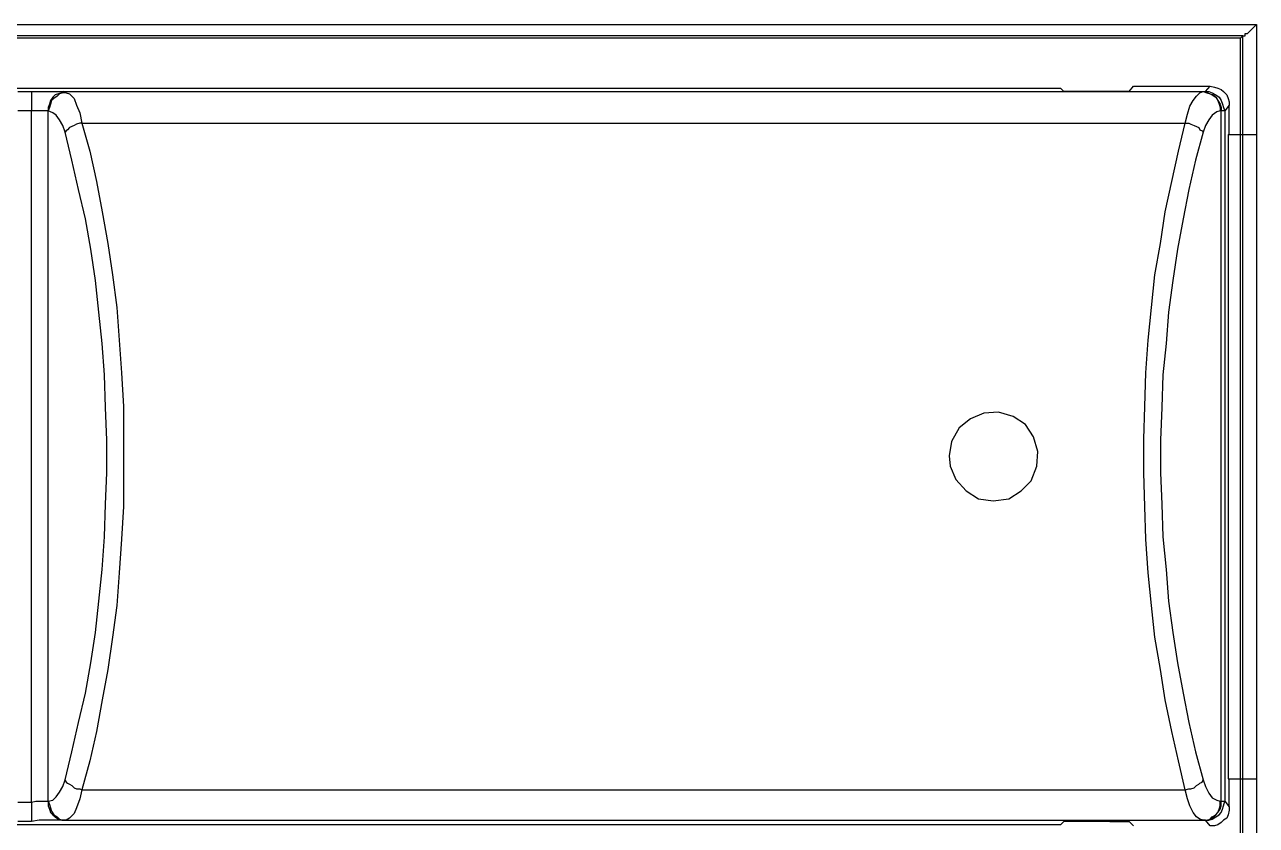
# Model space of a CAD drawing. Header units: centimetres. Extents: x -9.3 to 8.8, y -8.1 to 9.2.
# Drawn here: x -5.013 to -3.08, y 5.432 to 6.689 of the extents above; entities that cross this region are included whole.
import ezdxf

# ---------------------------------------------------------------- set-up
doc = ezdxf.new("R2010")
doc.units = ezdxf.units.CM
doc.header["$MEASUREMENT"] = 0
doc.layers.add('Camada 1', color=7, linetype='Continuous')

msp = doc.modelspace()

# ---------------------------------------------------------------- linework, layer by layer
at = {"layer": 'Camada 1', "color": 250, "lineweight": 25}
for points in [[(-6.94621, 6.68867), (-6.94621, 6.68867), (-3.07975, 6.68867), (-3.07975, 6.68867)], [(-6.94621, 6.68867), (-6.94621, 6.68867), (-3.07975, 6.68867), (-3.07975, 6.68867)], [(-3.10092, 6.67103), (-3.10092, 6.67103), (-6.92856, 6.67103), (-6.92856, 6.67103)], [(-3.10092, 6.67103), (-3.10092, 6.67103), (-6.92856, 6.67103), (-6.92856, 6.67103)], [(-3.10445, 6.6675), (-3.10445, 6.6675), (-3.10092, 6.67103), (-3.10092, 6.67103)], [(-3.10445, 6.6675), (-3.10445, 6.6675), (-3.10092, 6.67103), (-3.10092, 6.67103)], [(-3.10092, -0.43744), (-3.10092, -0.43744), (-3.10092, 6.67103), (-3.10092, 6.67103)], [(-3.10092, -0.43744), (-3.10092, -0.43744), (-3.10092, 6.67103), (-3.10092, 6.67103)], [(-3.07975, 6.68867), (-3.07975, 6.68867), (-3.07975, -0.45508), (-3.07975, -0.45508)], [(-3.07975, 6.68867), (-3.07975, 6.68867), (-3.07975, -0.45508), (-3.07975, -0.45508)], [(-3.10445, 6.6675), (-3.10445, 6.6675), (-6.92503, 6.6675), (-6.92503, 6.6675)], [(-3.10445, 6.6675), (-3.10445, 6.6675), (-6.92503, 6.6675), (-6.92503, 6.6675)], [(-3.10445, -0.43392), (-3.10445, -0.43392), (-3.10445, 6.6675), (-3.10445, 6.6675)], [(-3.10445, -0.43392), (-3.10445, -0.43392), (-3.10445, 6.6675), (-3.10445, 6.6675)], [(-3.27953, 6.5835), (-3.27953, 6.5835), (-3.27244, 6.59232), (-3.27244, 6.59232)], [(-3.27244, 6.59232), (-3.27244, 6.59232), (-3.15242, 6.59232), (-3.15242, 6.59232)], [(-3.15951, 6.5835), (-3.15951, 6.5835), (-3.15242, 6.59232), (-3.15242, 6.59232)], [(-6.64051, 6.5888), (-6.64051, 6.5888), (-3.3872, 6.5888), (-3.3872, 6.5888)], [(-5.02356, 6.5835), (-5.02356, 6.5835), (-5.00239, 6.5835), (-5.00239, 6.5835)], [(-5.00239, 6.5835), (-5.00239, 6.5835), (-4.9512, 6.5835), (-4.9512, 6.5835)], [(-5.00239, 6.5835), (-5.00239, 6.5835), (-5.00239, 6.55348), (-5.00239, 6.55348)], [(-4.9512, 6.5835), (-4.9512, 6.5835), (-3.16301, 6.5835), (-3.16301, 6.5835)], [(-4.9512, 6.5835), (-4.9512, 6.5835), (-4.94767, 6.58174), (-4.94767, 6.58174)], [(-3.38191, 6.5835), (-3.38191, 6.5835), (-3.3872, 6.5888), (-3.3872, 6.5888)], [(-3.30955, 6.5835), (-3.30955, 6.5835), (-3.38191, 6.5835), (-3.38191, 6.5835)], [(-3.27953, 6.5835), (-3.27953, 6.5835), (-3.30955, 6.5835), (-3.30955, 6.5835)], [(-3.16301, 6.5835), (-3.16301, 6.5835), (-3.16124, 6.5835), (-3.16124, 6.5835)], [(-3.16124, 6.5835), (-3.16124, 6.5835), (-3.15951, 6.5835), (-3.15951, 6.5835)], [(-3.1224, 6.5623), (-3.1224, 6.5623), (-3.12946, 6.55348), (-3.12946, 6.55348)], [(-3.1224, 6.51644), (-3.1224, 6.51644), (-3.1224, 6.5623), (-3.1224, 6.5623)], [(-5.00239, 6.55348), (-5.00239, 6.55348), (-5.02356, 6.55348), (-5.02356, 6.55348)], [(-5.00239, 5.46788), (-5.00239, 5.46788), (-5.00239, 6.55348), (-5.00239, 6.55348)], [(-4.9759, 6.55348), (-4.9759, 6.55348), (-5.00239, 6.55348), (-5.00239, 6.55348)], [(-4.9759, 5.46964), (-4.9759, 5.46964), (-4.9759, 6.55348), (-4.9759, 6.55348)], [(-4.9759, 6.55348), (-4.9759, 6.55348), (-4.9759, 6.55348), (-4.9759, 6.55348)], [(-3.13478, 6.55348), (-3.13478, 6.55348), (-3.13651, 6.55348), (-3.13651, 6.55348)], [(-3.13478, 5.46964), (-3.13478, 5.46964), (-3.13478, 6.55348), (-3.13478, 6.55348)], [(-3.12946, 6.55348), (-3.12946, 6.55348), (-3.13478, 6.55348), (-3.13478, 6.55348)], [(-3.12946, 6.55348), (-3.12946, 6.55348), (-3.12946, 5.46964), (-3.12946, 5.46964)], [(-4.92294, 6.53408), (-4.92294, 6.53408), (-3.19126, 6.53408), (-3.19126, 6.53408)], [(-3.12417, 6.51644), (-3.12417, 6.51644), (-3.12417, 5.50496), (-3.12417, 5.50496)], [(-3.12417, 6.51644), (-3.12417, 6.51644), (-3.07975, 6.51644), (-3.07975, 6.51644)], [(-3.12417, 5.50496), (-3.12417, 5.50496), (-3.07975, 5.50496), (-3.07975, 5.50496)], [(-3.1224, 5.46082), (-3.1224, 5.46082), (-3.1224, 5.50496), (-3.1224, 5.50496)], [(-4.92294, 5.48732), (-4.92294, 5.48732), (-3.19126, 5.48732), (-3.19126, 5.48732)], [(-5.02356, 5.46788), (-5.02356, 5.46788), (-5.00239, 5.46788), (-5.00239, 5.46788)], [(-5.00239, 5.46788), (-5.00239, 5.46788), (-5.00239, 5.43789), (-5.00239, 5.43789)], [(-4.9759, 5.46964), (-4.9759, 5.46964), (-4.9759, 5.46964), (-4.9759, 5.46964)], [(-3.13651, 5.46964), (-3.13651, 5.46964), (-3.13478, 5.46964), (-3.13478, 5.46964)], [(-3.13478, 5.46964), (-3.13478, 5.46964), (-3.12946, 5.46964), (-3.12946, 5.46964)], [(-3.12946, 5.46964), (-3.12946, 5.46964), (-3.1224, 5.46082), (-3.1224, 5.46082)], [(-3.3872, 5.43257), (-3.3872, 5.43257), (-6.64051, 5.43257), (-6.64051, 5.43257)], [(-5.00239, 5.43789), (-5.00239, 5.43789), (-5.02356, 5.43789), (-5.02356, 5.43789)], [(-4.9512, 5.43966), (-4.9512, 5.43966), (-3.16301, 5.43966), (-3.16301, 5.43966)], [(-4.94767, 5.43966), (-4.94767, 5.43966), (-4.9512, 5.43966), (-4.9512, 5.43966)], [(-3.38191, 5.43789), (-3.38191, 5.43789), (-3.3872, 5.43257), (-3.3872, 5.43257)], [(-3.30955, 5.43789), (-3.30955, 5.43789), (-3.38191, 5.43789), (-3.38191, 5.43789)], [(-3.30955, 5.43789), (-3.30955, 5.43789), (-3.27953, 5.43789), (-3.27953, 5.43789)], [(-3.27244, 5.4308), (-3.27244, 5.4308), (-3.27953, 5.43789), (-3.27953, 5.43789)], [(-3.16124, 5.43966), (-3.16124, 5.43966), (-3.16301, 5.43966), (-3.16301, 5.43966)], [(-3.15951, 5.43966), (-3.15951, 5.43966), (-3.16124, 5.43966), (-3.16124, 5.43966)], [(-3.15242, 5.4308), (-3.15242, 5.4308), (-3.15951, 5.43966), (-3.15951, 5.43966)]]:
    msp.add_open_spline(points, degree=3, dxfattribs=at)
for points, knots in [([(-3.10092, 6.67103), (-3.10092, 6.67103), (-3.09739, 6.67103), (-3.09739, 6.67103), (-3.09739, 6.67103), (-3.09739, 6.67456), (-3.09739, 6.67456), (-3.09739, 6.67456), (-3.09386, 6.67456), (-3.09386, 6.67456), (-3.09386, 6.67456), (-3.09033, 6.67808), (-3.09033, 6.67808), (-3.09033, 6.67808), (-3.08681, 6.68161), (-3.08681, 6.68161), (-3.08681, 6.68161), (-3.08328, 6.68514), (-3.08328, 6.68514), (-3.08328, 6.68514), (-3.07975, 6.68867), (-3.07975, 6.68867)], [0, 0, 0, 0, 0.1428571, 0.1428571, 0.1428571, 0.2857143, 0.2857143, 0.2857143, 0.4285714, 0.4285714, 0.4285714, 0.5714286, 0.5714286, 0.5714286, 0.7142857, 0.7142857, 0.7142857, 0.8571429, 0.8571429, 0.8571429, 1, 1, 1, 1]), ([(-3.10092, 6.67103), (-3.10092, 6.67103), (-3.09739, 6.67103), (-3.09739, 6.67103), (-3.09739, 6.67103), (-3.09739, 6.67456), (-3.09739, 6.67456), (-3.09739, 6.67456), (-3.09386, 6.67456), (-3.09386, 6.67456), (-3.09386, 6.67456), (-3.09033, 6.67808), (-3.09033, 6.67808), (-3.09033, 6.67808), (-3.08681, 6.68161), (-3.08681, 6.68161), (-3.08681, 6.68161), (-3.08328, 6.68514), (-3.08328, 6.68514), (-3.08328, 6.68514), (-3.07975, 6.68867), (-3.07975, 6.68867)], [0, 0, 0, 0, 0.1428571, 0.1428571, 0.1428571, 0.2857143, 0.2857143, 0.2857143, 0.4285714, 0.4285714, 0.4285714, 0.5714286, 0.5714286, 0.5714286, 0.7142857, 0.7142857, 0.7142857, 0.8571429, 0.8571429, 0.8571429, 1, 1, 1, 1]), ([(-3.15242, 6.59232), (-3.15242, 6.59232), (-3.14537, 6.59056), (-3.14537, 6.59056), (-3.14537, 6.59056), (-3.14008, 6.5888), (-3.14008, 6.5888), (-3.14008, 6.5888), (-3.13478, 6.58703), (-3.13478, 6.58703), (-3.13478, 6.58703), (-3.13126, 6.5835), (-3.13126, 6.5835), (-3.13126, 6.5835), (-3.12596, 6.57821), (-3.12596, 6.57821), (-3.12596, 6.57821), (-3.12417, 6.57292), (-3.12417, 6.57292), (-3.12417, 6.57292), (-3.1224, 6.56763), (-3.1224, 6.56763), (-3.1224, 6.56763), (-3.1224, 6.5623), (-3.1224, 6.5623)], [0, 0, 0, 0, 0.125, 0.125, 0.125, 0.25, 0.25, 0.25, 0.375, 0.375, 0.375, 0.5, 0.5, 0.5, 0.625, 0.625, 0.625, 0.75, 0.75, 0.75, 0.875, 0.875, 0.875, 1, 1, 1, 1]), ([(-4.9512, 6.5835), (-4.9512, 6.5835), (-4.95473, 6.58174), (-4.95473, 6.58174), (-4.95473, 6.58174), (-4.96002, 6.57998), (-4.96002, 6.57998), (-4.96002, 6.57998), (-4.96531, 6.57821), (-4.96531, 6.57821), (-4.96531, 6.57821), (-4.96884, 6.57468), (-4.96884, 6.57468), (-4.96884, 6.57468), (-4.97237, 6.56939), (-4.97237, 6.56939), (-4.97237, 6.56939), (-4.97413, 6.56407), (-4.97413, 6.56407), (-4.97413, 6.56407), (-4.9759, 6.55877), (-4.9759, 6.55877), (-4.9759, 6.55877), (-4.9759, 6.55348), (-4.9759, 6.55348)], [0, 0, 0, 0, 0.125, 0.125, 0.125, 0.25, 0.25, 0.25, 0.375, 0.375, 0.375, 0.5, 0.5, 0.5, 0.625, 0.625, 0.625, 0.75, 0.75, 0.75, 0.875, 0.875, 0.875, 1, 1, 1, 1]), ([(-4.94767, 6.58174), (-4.94767, 6.58174), (-4.95297, 6.58174), (-4.95297, 6.58174), (-4.95297, 6.58174), (-4.95826, 6.57998), (-4.95826, 6.57998), (-4.95826, 6.57998), (-4.96179, 6.57645), (-4.96179, 6.57645), (-4.96179, 6.57645), (-4.96708, 6.57292), (-4.96708, 6.57292), (-4.96708, 6.57292), (-4.9706, 6.56939), (-4.9706, 6.56939), (-4.9706, 6.56939), (-4.97237, 6.56407), (-4.97237, 6.56407), (-4.97237, 6.56407), (-4.97413, 6.55877), (-4.97413, 6.55877), (-4.97413, 6.55877), (-4.9759, 6.55348), (-4.9759, 6.55348)], [0, 0, 0, 0, 0.125, 0.125, 0.125, 0.25, 0.25, 0.25, 0.375, 0.375, 0.375, 0.5, 0.5, 0.5, 0.625, 0.625, 0.625, 0.75, 0.75, 0.75, 0.875, 0.875, 0.875, 1, 1, 1, 1]), ([(-4.94767, 6.58174), (-4.94767, 6.58174), (-4.94235, 6.57998), (-4.94235, 6.57998), (-4.94235, 6.57998), (-4.93529, 6.57292), (-4.93529, 6.57292), (-4.93529, 6.57292), (-4.93176, 6.5623), (-4.93176, 6.5623), (-4.93176, 6.5623), (-4.92647, 6.54996), (-4.92647, 6.54996), (-4.92647, 6.54996), (-4.92294, 6.53408), (-4.92294, 6.53408)], [0, 0, 0, 0, 0.2, 0.2, 0.2, 0.4, 0.4, 0.4, 0.6, 0.6, 0.6, 0.8, 0.8, 0.8, 1, 1, 1, 1]), ([(-3.19126, 6.53408), (-3.19126, 6.53408), (-3.18774, 6.54819), (-3.18774, 6.54819), (-3.18774, 6.54819), (-3.18421, 6.56054), (-3.18421, 6.56054), (-3.18421, 6.56054), (-3.17892, 6.56939), (-3.17892, 6.56939), (-3.17892, 6.56939), (-3.17363, 6.57645), (-3.17363, 6.57645), (-3.17363, 6.57645), (-3.16833, 6.58174), (-3.16833, 6.58174), (-3.16833, 6.58174), (-3.16301, 6.5835), (-3.16301, 6.5835)], [0, 0, 0, 0, 0.1666667, 0.1666667, 0.1666667, 0.3333333, 0.3333333, 0.3333333, 0.5, 0.5, 0.5, 0.6666667, 0.6666667, 0.6666667, 0.8333333, 0.8333333, 0.8333333, 1, 1, 1, 1]), ([(-3.16301, 6.5835), (-3.16301, 6.5835), (-3.15771, 6.58174), (-3.15771, 6.58174), (-3.15771, 6.58174), (-3.15242, 6.57998), (-3.15242, 6.57998), (-3.15242, 6.57998), (-3.1489, 6.57821), (-3.1489, 6.57821), (-3.1489, 6.57821), (-3.1436, 6.57468), (-3.1436, 6.57468), (-3.1436, 6.57468), (-3.14008, 6.56939), (-3.14008, 6.56939), (-3.14008, 6.56939), (-3.13831, 6.56407), (-3.13831, 6.56407), (-3.13831, 6.56407), (-3.13651, 6.55877), (-3.13651, 6.55877), (-3.13651, 6.55877), (-3.13651, 6.55348), (-3.13651, 6.55348)], [0, 0, 0, 0, 0.125, 0.125, 0.125, 0.25, 0.25, 0.25, 0.375, 0.375, 0.375, 0.5, 0.5, 0.5, 0.625, 0.625, 0.625, 0.75, 0.75, 0.75, 0.875, 0.875, 0.875, 1, 1, 1, 1]), ([(-3.16124, 6.5835), (-3.16124, 6.5835), (-3.15595, 6.58174), (-3.15595, 6.58174), (-3.15595, 6.58174), (-3.15242, 6.57998), (-3.15242, 6.57998), (-3.15242, 6.57998), (-3.14713, 6.57821), (-3.14713, 6.57821), (-3.14713, 6.57821), (-3.1436, 6.57468), (-3.1436, 6.57468), (-3.1436, 6.57468), (-3.14008, 6.56939), (-3.14008, 6.56939), (-3.14008, 6.56939), (-3.13651, 6.56407), (-3.13651, 6.56407), (-3.13651, 6.56407), (-3.13478, 6.55877), (-3.13478, 6.55877), (-3.13478, 6.55877), (-3.13478, 6.55348), (-3.13478, 6.55348)], [0, 0, 0, 0, 0.125, 0.125, 0.125, 0.25, 0.25, 0.25, 0.375, 0.375, 0.375, 0.5, 0.5, 0.5, 0.625, 0.625, 0.625, 0.75, 0.75, 0.75, 0.875, 0.875, 0.875, 1, 1, 1, 1]), ([(-3.15951, 6.5835), (-3.15951, 6.5835), (-3.15419, 6.5835), (-3.15419, 6.5835), (-3.15419, 6.5835), (-3.1489, 6.58174), (-3.1489, 6.58174), (-3.1489, 6.58174), (-3.1436, 6.57821), (-3.1436, 6.57821), (-3.1436, 6.57821), (-3.13831, 6.57468), (-3.13831, 6.57468), (-3.13831, 6.57468), (-3.13478, 6.56939), (-3.13478, 6.56939), (-3.13478, 6.56939), (-3.13302, 6.56407), (-3.13302, 6.56407), (-3.13302, 6.56407), (-3.13126, 6.55877), (-3.13126, 6.55877), (-3.13126, 6.55877), (-3.12946, 6.55348), (-3.12946, 6.55348)], [0, 0, 0, 0, 0.125, 0.125, 0.125, 0.25, 0.25, 0.25, 0.375, 0.375, 0.375, 0.5, 0.5, 0.5, 0.625, 0.625, 0.625, 0.75, 0.75, 0.75, 0.875, 0.875, 0.875, 1, 1, 1, 1]), ([(-4.9494, 6.51997), (-4.9494, 6.51997), (-4.95297, 6.53055), (-4.95297, 6.53055), (-4.95297, 6.53055), (-4.95826, 6.53937), (-4.95826, 6.53937), (-4.95826, 6.53937), (-4.96355, 6.54643), (-4.96355, 6.54643), (-4.96355, 6.54643), (-4.96884, 6.54996), (-4.96884, 6.54996), (-4.96884, 6.54996), (-4.9759, 6.55348), (-4.9759, 6.55348)], [0, 0, 0, 0, 0.2, 0.2, 0.2, 0.4, 0.4, 0.4, 0.6, 0.6, 0.6, 0.8, 0.8, 0.8, 1, 1, 1, 1]), ([(-3.13651, 6.55348), (-3.13651, 6.55348), (-3.14184, 6.55172), (-3.14184, 6.55172), (-3.14184, 6.55172), (-3.1489, 6.54643), (-3.1489, 6.54643), (-3.1489, 6.54643), (-3.15419, 6.53937), (-3.15419, 6.53937), (-3.15419, 6.53937), (-3.15951, 6.53055), (-3.15951, 6.53055), (-3.15951, 6.53055), (-3.16301, 6.51997), (-3.16301, 6.51997)], [0, 0, 0, 0, 0.2, 0.2, 0.2, 0.4, 0.4, 0.4, 0.6, 0.6, 0.6, 0.8, 0.8, 0.8, 1, 1, 1, 1]), ([(-4.92294, 6.53408), (-4.92294, 6.53408), (-4.92647, 6.53408), (-4.92647, 6.53408), (-4.92647, 6.53408), (-4.93176, 6.53232), (-4.93176, 6.53232), (-4.93176, 6.53232), (-4.93529, 6.53055), (-4.93529, 6.53055), (-4.93529, 6.53055), (-4.93882, 6.52879), (-4.93882, 6.52879), (-4.93882, 6.52879), (-4.94235, 6.52702), (-4.94235, 6.52702), (-4.94235, 6.52702), (-4.94587, 6.5235), (-4.94587, 6.5235), (-4.94587, 6.5235), (-4.94767, 6.52173), (-4.94767, 6.52173), (-4.94767, 6.52173), (-4.9494, 6.51997), (-4.9494, 6.51997)], [0, 0, 0, 0, 0.125, 0.125, 0.125, 0.25, 0.25, 0.25, 0.375, 0.375, 0.375, 0.5, 0.5, 0.5, 0.625, 0.625, 0.625, 0.75, 0.75, 0.75, 0.875, 0.875, 0.875, 1, 1, 1, 1]), ([(-4.9494, 5.50319), (-4.9494, 5.50319), (-4.93882, 5.54733), (-4.93882, 5.54733), (-4.93882, 5.54733), (-4.92824, 5.59322), (-4.92824, 5.59322), (-4.92824, 5.59322), (-4.91765, 5.63908), (-4.91765, 5.63908), (-4.91765, 5.63908), (-4.90883, 5.68678), (-4.90883, 5.68678), (-4.90883, 5.68678), (-4.90178, 5.73444), (-4.90178, 5.73444), (-4.90178, 5.73444), (-4.89649, 5.78386), (-4.89649, 5.78386), (-4.89649, 5.78386), (-4.89116, 5.83329), (-4.89116, 5.83329), (-4.89116, 5.83329), (-4.88763, 5.88448), (-4.88763, 5.88448), (-4.88763, 5.88448), (-4.88587, 5.93566), (-4.88587, 5.93566), (-4.88587, 5.93566), (-4.8841, 5.98509), (-4.8841, 5.98509), (-4.8841, 5.98509), (-4.8841, 6.03628), (-4.8841, 6.03628), (-4.8841, 6.03628), (-4.88587, 6.08746), (-4.88587, 6.08746), (-4.88587, 6.08746), (-4.88763, 6.13869), (-4.88763, 6.13869), (-4.88763, 6.13869), (-4.89116, 6.18811), (-4.89116, 6.18811), (-4.89116, 6.18811), (-4.89649, 6.23754), (-4.89649, 6.23754), (-4.89649, 6.23754), (-4.90178, 6.28696), (-4.90178, 6.28696), (-4.90178, 6.28696), (-4.90883, 6.33638), (-4.90883, 6.33638), (-4.90883, 6.33638), (-4.91765, 6.38404), (-4.91765, 6.38404), (-4.91765, 6.38404), (-4.92824, 6.42994), (-4.92824, 6.42994), (-4.92824, 6.42994), (-4.93882, 6.47584), (-4.93882, 6.47584), (-4.93882, 6.47584), (-4.9494, 6.51997), (-4.9494, 6.51997)], [0, 0, 0, 0, 0.047619, 0.047619, 0.047619, 0.0952381, 0.0952381, 0.0952381, 0.1428571, 0.1428571, 0.1428571, 0.1904762, 0.1904762, 0.1904762, 0.2380952, 0.2380952, 0.2380952, 0.2857143, 0.2857143, 0.2857143, 0.3333333, 0.3333333, 0.3333333, 0.3809524, 0.3809524, 0.3809524, 0.4285714, 0.4285714, 0.4285714, 0.4761905, 0.4761905, 0.4761905, 0.5238095, 0.5238095, 0.5238095, 0.5714286, 0.5714286, 0.5714286, 0.6190476, 0.6190476, 0.6190476, 0.6666667, 0.6666667, 0.6666667, 0.7142857, 0.7142857, 0.7142857, 0.7619048, 0.7619048, 0.7619048, 0.8095238, 0.8095238, 0.8095238, 0.8571429, 0.8571429, 0.8571429, 0.9047619, 0.9047619, 0.9047619, 0.952381, 0.952381, 0.952381, 1, 1, 1, 1]), ([(-4.92294, 6.53408), (-4.92294, 6.53408), (-4.9106, 6.48995), (-4.9106, 6.48995), (-4.9106, 6.48995), (-4.89998, 6.44229), (-4.89998, 6.44229), (-4.89998, 6.44229), (-4.89116, 6.39463), (-4.89116, 6.39463), (-4.89116, 6.39463), (-4.88234, 6.3452), (-4.88234, 6.3452), (-4.88234, 6.3452), (-4.87528, 6.29578), (-4.87528, 6.29578), (-4.87528, 6.29578), (-4.86823, 6.24459), (-4.86823, 6.24459), (-4.86823, 6.24459), (-4.8647, 6.1934), (-4.8647, 6.1934), (-4.8647, 6.1934), (-4.86117, 6.14218), (-4.86117, 6.14218), (-4.86117, 6.14218), (-4.85761, 6.08926), (-4.85761, 6.08926), (-4.85761, 6.08926), (-4.85761, 5.93214), (-4.85761, 5.93214), (-4.85761, 5.93214), (-4.86117, 5.88095), (-4.86117, 5.88095), (-4.86117, 5.88095), (-4.8647, 5.828), (-4.8647, 5.828), (-4.8647, 5.828), (-4.86823, 5.77681), (-4.86823, 5.77681), (-4.86823, 5.77681), (-4.87528, 5.72738), (-4.87528, 5.72738), (-4.87528, 5.72738), (-4.88234, 5.6762), (-4.88234, 5.6762), (-4.88234, 5.6762), (-4.89116, 5.62853), (-4.89116, 5.62853), (-4.89116, 5.62853), (-4.89998, 5.57911), (-4.89998, 5.57911), (-4.89998, 5.57911), (-4.9106, 5.53318), (-4.9106, 5.53318), (-4.9106, 5.53318), (-4.92294, 5.48732), (-4.92294, 5.48732)], [0, 0, 0, 0, 0.0526316, 0.0526316, 0.0526316, 0.1052632, 0.1052632, 0.1052632, 0.1578947, 0.1578947, 0.1578947, 0.2105263, 0.2105263, 0.2105263, 0.2631579, 0.2631579, 0.2631579, 0.3157895, 0.3157895, 0.3157895, 0.3684211, 0.3684211, 0.3684211, 0.4210526, 0.4210526, 0.4210526, 0.4736842, 0.4736842, 0.4736842, 0.5263158, 0.5263158, 0.5263158, 0.5789474, 0.5789474, 0.5789474, 0.6315789, 0.6315789, 0.6315789, 0.6842105, 0.6842105, 0.6842105, 0.7368421, 0.7368421, 0.7368421, 0.7894737, 0.7894737, 0.7894737, 0.8421053, 0.8421053, 0.8421053, 0.8947368, 0.8947368, 0.8947368, 0.9473684, 0.9473684, 0.9473684, 1, 1, 1, 1]), ([(-3.19126, 5.48732), (-3.19126, 5.48732), (-3.20185, 5.53318), (-3.20185, 5.53318), (-3.20185, 5.53318), (-3.21243, 5.57911), (-3.21243, 5.57911), (-3.21243, 5.57911), (-3.22305, 5.62853), (-3.22305, 5.62853), (-3.22305, 5.62853), (-3.2301, 5.6762), (-3.2301, 5.6762), (-3.2301, 5.6762), (-3.23892, 5.72738), (-3.23892, 5.72738), (-3.23892, 5.72738), (-3.24422, 5.77681), (-3.24422, 5.77681), (-3.24422, 5.77681), (-3.24951, 5.828), (-3.24951, 5.828), (-3.24951, 5.828), (-3.25304, 5.88095), (-3.25304, 5.88095), (-3.25304, 5.88095), (-3.2548, 5.93214), (-3.2548, 5.93214), (-3.2548, 5.93214), (-3.25656, 5.98509), (-3.25656, 5.98509), (-3.25656, 5.98509), (-3.25656, 6.03804), (-3.25656, 6.03804), (-3.25656, 6.03804), (-3.2548, 6.08926), (-3.2548, 6.08926), (-3.2548, 6.08926), (-3.25304, 6.14218), (-3.25304, 6.14218), (-3.25304, 6.14218), (-3.24951, 6.1934), (-3.24951, 6.1934), (-3.24951, 6.1934), (-3.24422, 6.24459), (-3.24422, 6.24459), (-3.24422, 6.24459), (-3.23892, 6.29578), (-3.23892, 6.29578), (-3.23892, 6.29578), (-3.2301, 6.3452), (-3.2301, 6.3452), (-3.2301, 6.3452), (-3.22305, 6.39463), (-3.22305, 6.39463), (-3.22305, 6.39463), (-3.21243, 6.44229), (-3.21243, 6.44229), (-3.21243, 6.44229), (-3.20185, 6.48995), (-3.20185, 6.48995), (-3.20185, 6.48995), (-3.19126, 6.53408), (-3.19126, 6.53408)], [0, 0, 0, 0, 0.047619, 0.047619, 0.047619, 0.0952381, 0.0952381, 0.0952381, 0.1428571, 0.1428571, 0.1428571, 0.1904762, 0.1904762, 0.1904762, 0.2380952, 0.2380952, 0.2380952, 0.2857143, 0.2857143, 0.2857143, 0.3333333, 0.3333333, 0.3333333, 0.3809524, 0.3809524, 0.3809524, 0.4285714, 0.4285714, 0.4285714, 0.4761905, 0.4761905, 0.4761905, 0.5238095, 0.5238095, 0.5238095, 0.5714286, 0.5714286, 0.5714286, 0.6190476, 0.6190476, 0.6190476, 0.6666667, 0.6666667, 0.6666667, 0.7142857, 0.7142857, 0.7142857, 0.7619048, 0.7619048, 0.7619048, 0.8095238, 0.8095238, 0.8095238, 0.8571429, 0.8571429, 0.8571429, 0.9047619, 0.9047619, 0.9047619, 0.952381, 0.952381, 0.952381, 1, 1, 1, 1]), ([(-3.16301, 6.51997), (-3.16301, 6.51997), (-3.17539, 6.47584), (-3.17539, 6.47584), (-3.17539, 6.47584), (-3.18597, 6.42994), (-3.18597, 6.42994), (-3.18597, 6.42994), (-3.19479, 6.38404), (-3.19479, 6.38404), (-3.19479, 6.38404), (-3.20361, 6.33638), (-3.20361, 6.33638), (-3.20361, 6.33638), (-3.21067, 6.28696), (-3.21067, 6.28696), (-3.21067, 6.28696), (-3.21776, 6.23754), (-3.21776, 6.23754), (-3.21776, 6.23754), (-3.22129, 6.18811), (-3.22129, 6.18811), (-3.22129, 6.18811), (-3.22658, 6.13869), (-3.22658, 6.13869), (-3.22658, 6.13869), (-3.22834, 6.08746), (-3.22834, 6.08746), (-3.22834, 6.08746), (-3.2301, 6.03628), (-3.2301, 6.03628), (-3.2301, 6.03628), (-3.2301, 5.98509), (-3.2301, 5.98509), (-3.2301, 5.98509), (-3.22834, 5.93566), (-3.22834, 5.93566), (-3.22834, 5.93566), (-3.22658, 5.88448), (-3.22658, 5.88448), (-3.22658, 5.88448), (-3.22129, 5.83329), (-3.22129, 5.83329), (-3.22129, 5.83329), (-3.21776, 5.78386), (-3.21776, 5.78386), (-3.21776, 5.78386), (-3.21067, 5.73444), (-3.21067, 5.73444), (-3.21067, 5.73444), (-3.20361, 5.68678), (-3.20361, 5.68678), (-3.20361, 5.68678), (-3.19479, 5.63908), (-3.19479, 5.63908), (-3.19479, 5.63908), (-3.18597, 5.59322), (-3.18597, 5.59322), (-3.18597, 5.59322), (-3.17539, 5.54733), (-3.17539, 5.54733), (-3.17539, 5.54733), (-3.16301, 5.50319), (-3.16301, 5.50319)], [0, 0, 0, 0, 0.047619, 0.047619, 0.047619, 0.0952381, 0.0952381, 0.0952381, 0.1428571, 0.1428571, 0.1428571, 0.1904762, 0.1904762, 0.1904762, 0.2380952, 0.2380952, 0.2380952, 0.2857143, 0.2857143, 0.2857143, 0.3333333, 0.3333333, 0.3333333, 0.3809524, 0.3809524, 0.3809524, 0.4285714, 0.4285714, 0.4285714, 0.4761905, 0.4761905, 0.4761905, 0.5238095, 0.5238095, 0.5238095, 0.5714286, 0.5714286, 0.5714286, 0.6190476, 0.6190476, 0.6190476, 0.6666667, 0.6666667, 0.6666667, 0.7142857, 0.7142857, 0.7142857, 0.7619048, 0.7619048, 0.7619048, 0.8095238, 0.8095238, 0.8095238, 0.8571429, 0.8571429, 0.8571429, 0.9047619, 0.9047619, 0.9047619, 0.952381, 0.952381, 0.952381, 1, 1, 1, 1]), ([(-3.19126, 6.53408), (-3.19126, 6.53408), (-3.18597, 6.53408), (-3.18597, 6.53408), (-3.18597, 6.53408), (-3.18244, 6.53232), (-3.18244, 6.53232), (-3.18244, 6.53232), (-3.17715, 6.53055), (-3.17715, 6.53055), (-3.17715, 6.53055), (-3.17363, 6.52879), (-3.17363, 6.52879), (-3.17363, 6.52879), (-3.17006, 6.52702), (-3.17006, 6.52702), (-3.17006, 6.52702), (-3.16833, 6.5235), (-3.16833, 6.5235), (-3.16833, 6.5235), (-3.16477, 6.52173), (-3.16477, 6.52173), (-3.16477, 6.52173), (-3.16301, 6.51997), (-3.16301, 6.51997)], [0, 0, 0, 0, 0.125, 0.125, 0.125, 0.25, 0.25, 0.25, 0.375, 0.375, 0.375, 0.5, 0.5, 0.5, 0.625, 0.625, 0.625, 0.75, 0.75, 0.75, 0.875, 0.875, 0.875, 1, 1, 1, 1]), ([(-3.56196, 6.01158), (-3.56196, 6.01158), (-3.55844, 6.03451), (-3.55844, 6.03451), (-3.55844, 6.03451), (-3.54609, 6.05571), (-3.54609, 6.05571), (-3.54609, 6.05571), (-3.52841, 6.06982), (-3.52841, 6.06982), (-3.52841, 6.06982), (-3.50725, 6.07864), (-3.50725, 6.07864), (-3.50725, 6.07864), (-3.48428, 6.08041), (-3.48428, 6.08041), (-3.48428, 6.08041), (-3.46135, 6.07335), (-3.46135, 6.07335), (-3.46135, 6.07335), (-3.44191, 6.06101), (-3.44191, 6.06101), (-3.44191, 6.06101), (-3.42957, 6.04157), (-3.42957, 6.04157), (-3.42957, 6.04157), (-3.42251, 6.01864), (-3.42251, 6.01864), (-3.42251, 6.01864), (-3.42427, 5.99567), (-3.42427, 5.99567), (-3.42427, 5.99567), (-3.43309, 5.97274), (-3.43309, 5.97274), (-3.43309, 5.97274), (-3.44897, 5.95683), (-3.44897, 5.95683), (-3.44897, 5.95683), (-3.46841, 5.94448), (-3.46841, 5.94448), (-3.46841, 5.94448), (-3.4931, 5.94095), (-3.4931, 5.94095), (-3.4931, 5.94095), (-3.51607, 5.94448), (-3.51607, 5.94448), (-3.51607, 5.94448), (-3.53547, 5.95683), (-3.53547, 5.95683), (-3.53547, 5.95683), (-3.55134, 5.9745), (-3.55134, 5.9745), (-3.55134, 5.9745), (-3.5602, 5.99567), (-3.5602, 5.99567), (-3.5602, 5.99567), (-3.56196, 6.01158), (-3.56196, 6.01158)], [0, 0, 0, 0, 0.0526316, 0.0526316, 0.0526316, 0.1052632, 0.1052632, 0.1052632, 0.1578947, 0.1578947, 0.1578947, 0.2105263, 0.2105263, 0.2105263, 0.2631579, 0.2631579, 0.2631579, 0.3157895, 0.3157895, 0.3157895, 0.3684211, 0.3684211, 0.3684211, 0.4210526, 0.4210526, 0.4210526, 0.4736842, 0.4736842, 0.4736842, 0.5263158, 0.5263158, 0.5263158, 0.5789474, 0.5789474, 0.5789474, 0.6315789, 0.6315789, 0.6315789, 0.6842105, 0.6842105, 0.6842105, 0.7368421, 0.7368421, 0.7368421, 0.7894737, 0.7894737, 0.7894737, 0.8421053, 0.8421053, 0.8421053, 0.8947368, 0.8947368, 0.8947368, 0.9473684, 0.9473684, 0.9473684, 1, 1, 1, 1]), ([(-3.56196, 6.01158), (-3.56196, 6.01158), (-3.55844, 6.03451), (-3.55844, 6.03451), (-3.55844, 6.03451), (-3.54609, 6.05571), (-3.54609, 6.05571), (-3.54609, 6.05571), (-3.52841, 6.06982), (-3.52841, 6.06982), (-3.52841, 6.06982), (-3.50725, 6.07864), (-3.50725, 6.07864), (-3.50725, 6.07864), (-3.48428, 6.08041), (-3.48428, 6.08041), (-3.48428, 6.08041), (-3.46135, 6.07335), (-3.46135, 6.07335), (-3.46135, 6.07335), (-3.44191, 6.06101), (-3.44191, 6.06101), (-3.44191, 6.06101), (-3.42957, 6.04157), (-3.42957, 6.04157), (-3.42957, 6.04157), (-3.42251, 6.01864), (-3.42251, 6.01864), (-3.42251, 6.01864), (-3.42427, 5.99567), (-3.42427, 5.99567), (-3.42427, 5.99567), (-3.43309, 5.97274), (-3.43309, 5.97274), (-3.43309, 5.97274), (-3.44897, 5.95683), (-3.44897, 5.95683), (-3.44897, 5.95683), (-3.46841, 5.94448), (-3.46841, 5.94448), (-3.46841, 5.94448), (-3.4931, 5.94095), (-3.4931, 5.94095), (-3.4931, 5.94095), (-3.51607, 5.94448), (-3.51607, 5.94448), (-3.51607, 5.94448), (-3.53547, 5.95683), (-3.53547, 5.95683), (-3.53547, 5.95683), (-3.55134, 5.9745), (-3.55134, 5.9745), (-3.55134, 5.9745), (-3.5602, 5.99567), (-3.5602, 5.99567), (-3.5602, 5.99567), (-3.56196, 6.01158), (-3.56196, 6.01158)], [0, 0, 0, 0, 0.0526316, 0.0526316, 0.0526316, 0.1052632, 0.1052632, 0.1052632, 0.1578947, 0.1578947, 0.1578947, 0.2105263, 0.2105263, 0.2105263, 0.2631579, 0.2631579, 0.2631579, 0.3157895, 0.3157895, 0.3157895, 0.3684211, 0.3684211, 0.3684211, 0.4210526, 0.4210526, 0.4210526, 0.4736842, 0.4736842, 0.4736842, 0.5263158, 0.5263158, 0.5263158, 0.5789474, 0.5789474, 0.5789474, 0.6315789, 0.6315789, 0.6315789, 0.6842105, 0.6842105, 0.6842105, 0.7368421, 0.7368421, 0.7368421, 0.7894737, 0.7894737, 0.7894737, 0.8421053, 0.8421053, 0.8421053, 0.8947368, 0.8947368, 0.8947368, 0.9473684, 0.9473684, 0.9473684, 1, 1, 1, 1]), ([(-4.9759, 5.46964), (-4.9759, 5.46964), (-4.96884, 5.47141), (-4.96884, 5.47141), (-4.96884, 5.47141), (-4.96355, 5.4767), (-4.96355, 5.4767), (-4.96355, 5.4767), (-4.95826, 5.48379), (-4.95826, 5.48379), (-4.95826, 5.48379), (-4.95297, 5.49261), (-4.95297, 5.49261), (-4.95297, 5.49261), (-4.9494, 5.50319), (-4.9494, 5.50319)], [0, 0, 0, 0, 0.2, 0.2, 0.2, 0.4, 0.4, 0.4, 0.6, 0.6, 0.6, 0.8, 0.8, 0.8, 1, 1, 1, 1]), ([(-4.9494, 5.50319), (-4.9494, 5.50319), (-4.94767, 5.49967), (-4.94767, 5.49967), (-4.94767, 5.49967), (-4.94587, 5.4979), (-4.94587, 5.4979), (-4.94587, 5.4979), (-4.94235, 5.49614), (-4.94235, 5.49614), (-4.94235, 5.49614), (-4.93882, 5.49437), (-4.93882, 5.49437), (-4.93882, 5.49437), (-4.93529, 5.49085), (-4.93529, 5.49085), (-4.93529, 5.49085), (-4.93176, 5.48905), (-4.93176, 5.48905), (-4.93176, 5.48905), (-4.92647, 5.48905), (-4.92647, 5.48905), (-4.92647, 5.48905), (-4.92294, 5.48732), (-4.92294, 5.48732)], [0, 0, 0, 0, 0.125, 0.125, 0.125, 0.25, 0.25, 0.25, 0.375, 0.375, 0.375, 0.5, 0.5, 0.5, 0.625, 0.625, 0.625, 0.75, 0.75, 0.75, 0.875, 0.875, 0.875, 1, 1, 1, 1]), ([(-3.19126, 5.48732), (-3.19126, 5.48732), (-3.18597, 5.48905), (-3.18597, 5.48905), (-3.18597, 5.48905), (-3.18244, 5.48905), (-3.18244, 5.48905), (-3.18244, 5.48905), (-3.17715, 5.49085), (-3.17715, 5.49085), (-3.17715, 5.49085), (-3.17363, 5.49437), (-3.17363, 5.49437), (-3.17363, 5.49437), (-3.17006, 5.49614), (-3.17006, 5.49614), (-3.17006, 5.49614), (-3.16833, 5.4979), (-3.16833, 5.4979), (-3.16833, 5.4979), (-3.16477, 5.49967), (-3.16477, 5.49967), (-3.16477, 5.49967), (-3.16301, 5.50319), (-3.16301, 5.50319)], [0, 0, 0, 0, 0.125, 0.125, 0.125, 0.25, 0.25, 0.25, 0.375, 0.375, 0.375, 0.5, 0.5, 0.5, 0.625, 0.625, 0.625, 0.75, 0.75, 0.75, 0.875, 0.875, 0.875, 1, 1, 1, 1]), ([(-3.16301, 5.50319), (-3.16301, 5.50319), (-3.15951, 5.49261), (-3.15951, 5.49261), (-3.15951, 5.49261), (-3.15419, 5.48199), (-3.15419, 5.48199), (-3.15419, 5.48199), (-3.1489, 5.47494), (-3.1489, 5.47494), (-3.1489, 5.47494), (-3.14184, 5.47141), (-3.14184, 5.47141), (-3.14184, 5.47141), (-3.13651, 5.46964), (-3.13651, 5.46964)], [0, 0, 0, 0, 0.2, 0.2, 0.2, 0.4, 0.4, 0.4, 0.6, 0.6, 0.6, 0.8, 0.8, 0.8, 1, 1, 1, 1]), ([(-4.92294, 5.48732), (-4.92294, 5.48732), (-4.92647, 5.47317), (-4.92647, 5.47317), (-4.92647, 5.47317), (-4.93176, 5.45906), (-4.93176, 5.45906), (-4.93176, 5.45906), (-4.93529, 5.45024), (-4.93529, 5.45024), (-4.93529, 5.45024), (-4.94235, 5.44319), (-4.94235, 5.44319), (-4.94235, 5.44319), (-4.94767, 5.43966), (-4.94767, 5.43966)], [0, 0, 0, 0, 0.2, 0.2, 0.2, 0.4, 0.4, 0.4, 0.6, 0.6, 0.6, 0.8, 0.8, 0.8, 1, 1, 1, 1]), ([(-3.16301, 5.43966), (-3.16301, 5.43966), (-3.16833, 5.44142), (-3.16833, 5.44142), (-3.16833, 5.44142), (-3.17363, 5.44495), (-3.17363, 5.44495), (-3.17363, 5.44495), (-3.17892, 5.452), (-3.17892, 5.452), (-3.17892, 5.452), (-3.18421, 5.46259), (-3.18421, 5.46259), (-3.18421, 5.46259), (-3.18774, 5.47317), (-3.18774, 5.47317), (-3.18774, 5.47317), (-3.19126, 5.48732), (-3.19126, 5.48732)], [0, 0, 0, 0, 0.1666667, 0.1666667, 0.1666667, 0.3333333, 0.3333333, 0.3333333, 0.5, 0.5, 0.5, 0.6666667, 0.6666667, 0.6666667, 0.8333333, 0.8333333, 0.8333333, 1, 1, 1, 1]), ([(-5.00239, 5.46788), (-5.00239, 5.46788), (-4.99533, 5.46964), (-4.99533, 5.46964), (-4.99533, 5.46964), (-4.9759, 5.46964), (-4.9759, 5.46964)], [0, 0, 0, 0, 0.5, 0.5, 0.5, 1, 1, 1, 1]), ([(-4.9759, 5.46964), (-4.9759, 5.46964), (-4.97413, 5.46435), (-4.97413, 5.46435), (-4.97413, 5.46435), (-4.97237, 5.45906), (-4.97237, 5.45906), (-4.97237, 5.45906), (-4.9706, 5.45377), (-4.9706, 5.45377), (-4.9706, 5.45377), (-4.96708, 5.44848), (-4.96708, 5.44848), (-4.96708, 5.44848), (-4.96179, 5.44495), (-4.96179, 5.44495), (-4.96179, 5.44495), (-4.95826, 5.44142), (-4.95826, 5.44142), (-4.95826, 5.44142), (-4.95297, 5.43966), (-4.95297, 5.43966), (-4.95297, 5.43966), (-4.94767, 5.43966), (-4.94767, 5.43966)], [0, 0, 0, 0, 0.125, 0.125, 0.125, 0.25, 0.25, 0.25, 0.375, 0.375, 0.375, 0.5, 0.5, 0.5, 0.625, 0.625, 0.625, 0.75, 0.75, 0.75, 0.875, 0.875, 0.875, 1, 1, 1, 1]), ([(-4.9759, 5.46964), (-4.9759, 5.46964), (-4.9759, 5.46259), (-4.9759, 5.46259), (-4.9759, 5.46259), (-4.97413, 5.4573), (-4.97413, 5.4573), (-4.97413, 5.4573), (-4.97237, 5.452), (-4.97237, 5.452), (-4.97237, 5.452), (-4.96884, 5.44848), (-4.96884, 5.44848), (-4.96884, 5.44848), (-4.96531, 5.44495), (-4.96531, 5.44495), (-4.96531, 5.44495), (-4.96002, 5.44142), (-4.96002, 5.44142), (-4.96002, 5.44142), (-4.95473, 5.43966), (-4.95473, 5.43966), (-4.95473, 5.43966), (-4.9512, 5.43966), (-4.9512, 5.43966)], [0, 0, 0, 0, 0.125, 0.125, 0.125, 0.25, 0.25, 0.25, 0.375, 0.375, 0.375, 0.5, 0.5, 0.5, 0.625, 0.625, 0.625, 0.75, 0.75, 0.75, 0.875, 0.875, 0.875, 1, 1, 1, 1]), ([(-3.16301, 5.43966), (-3.16301, 5.43966), (-3.15771, 5.43966), (-3.15771, 5.43966), (-3.15771, 5.43966), (-3.15242, 5.44142), (-3.15242, 5.44142), (-3.15242, 5.44142), (-3.1489, 5.44495), (-3.1489, 5.44495), (-3.1489, 5.44495), (-3.1436, 5.44848), (-3.1436, 5.44848), (-3.1436, 5.44848), (-3.14008, 5.452), (-3.14008, 5.452), (-3.14008, 5.452), (-3.13831, 5.4573), (-3.13831, 5.4573), (-3.13831, 5.4573), (-3.13651, 5.46259), (-3.13651, 5.46259), (-3.13651, 5.46259), (-3.13651, 5.46964), (-3.13651, 5.46964)], [0, 0, 0, 0, 0.125, 0.125, 0.125, 0.25, 0.25, 0.25, 0.375, 0.375, 0.375, 0.5, 0.5, 0.5, 0.625, 0.625, 0.625, 0.75, 0.75, 0.75, 0.875, 0.875, 0.875, 1, 1, 1, 1]), ([(-3.16124, 5.43966), (-3.16124, 5.43966), (-3.15595, 5.43966), (-3.15595, 5.43966), (-3.15595, 5.43966), (-3.15242, 5.44142), (-3.15242, 5.44142), (-3.15242, 5.44142), (-3.14713, 5.44495), (-3.14713, 5.44495), (-3.14713, 5.44495), (-3.1436, 5.44848), (-3.1436, 5.44848), (-3.1436, 5.44848), (-3.14008, 5.452), (-3.14008, 5.452), (-3.14008, 5.452), (-3.13651, 5.4573), (-3.13651, 5.4573), (-3.13651, 5.4573), (-3.13478, 5.46259), (-3.13478, 5.46259), (-3.13478, 5.46259), (-3.13478, 5.46964), (-3.13478, 5.46964)], [0, 0, 0, 0, 0.125, 0.125, 0.125, 0.25, 0.25, 0.25, 0.375, 0.375, 0.375, 0.5, 0.5, 0.5, 0.625, 0.625, 0.625, 0.75, 0.75, 0.75, 0.875, 0.875, 0.875, 1, 1, 1, 1]), ([(-3.15951, 5.43966), (-3.15951, 5.43966), (-3.15419, 5.43966), (-3.15419, 5.43966), (-3.15419, 5.43966), (-3.1489, 5.44142), (-3.1489, 5.44142), (-3.1489, 5.44142), (-3.1436, 5.44495), (-3.1436, 5.44495), (-3.1436, 5.44495), (-3.13831, 5.44848), (-3.13831, 5.44848), (-3.13831, 5.44848), (-3.13478, 5.452), (-3.13478, 5.452), (-3.13478, 5.452), (-3.13302, 5.4573), (-3.13302, 5.4573), (-3.13302, 5.4573), (-3.13126, 5.46259), (-3.13126, 5.46259), (-3.13126, 5.46259), (-3.12946, 5.46964), (-3.12946, 5.46964)], [0, 0, 0, 0, 0.125, 0.125, 0.125, 0.25, 0.25, 0.25, 0.375, 0.375, 0.375, 0.5, 0.5, 0.5, 0.625, 0.625, 0.625, 0.75, 0.75, 0.75, 0.875, 0.875, 0.875, 1, 1, 1, 1]), ([(-3.1224, 5.46082), (-3.1224, 5.46082), (-3.1224, 5.45553), (-3.1224, 5.45553), (-3.1224, 5.45553), (-3.12417, 5.44848), (-3.12417, 5.44848), (-3.12417, 5.44848), (-3.12596, 5.44319), (-3.12596, 5.44319), (-3.12596, 5.44319), (-3.13126, 5.43966), (-3.13126, 5.43966), (-3.13126, 5.43966), (-3.13478, 5.43613), (-3.13478, 5.43613), (-3.13478, 5.43613), (-3.14008, 5.43257), (-3.14008, 5.43257), (-3.14008, 5.43257), (-3.14537, 5.4308), (-3.14537, 5.4308), (-3.14537, 5.4308), (-3.15242, 5.4308), (-3.15242, 5.4308)], [0, 0, 0, 0, 0.125, 0.125, 0.125, 0.25, 0.25, 0.25, 0.375, 0.375, 0.375, 0.5, 0.5, 0.5, 0.625, 0.625, 0.625, 0.75, 0.75, 0.75, 0.875, 0.875, 0.875, 1, 1, 1, 1]), ([(-4.9512, 5.43966), (-4.9512, 5.43966), (-4.99004, 5.43966), (-4.99004, 5.43966), (-4.99004, 5.43966), (-5.00239, 5.43789), (-5.00239, 5.43789)], [0, 0, 0, 0, 0.5, 0.5, 0.5, 1, 1, 1, 1])]:
    msp.add_open_spline(points, degree=3, knots=knots, dxfattribs=at)

doc.saveas('drawing.dxf')
